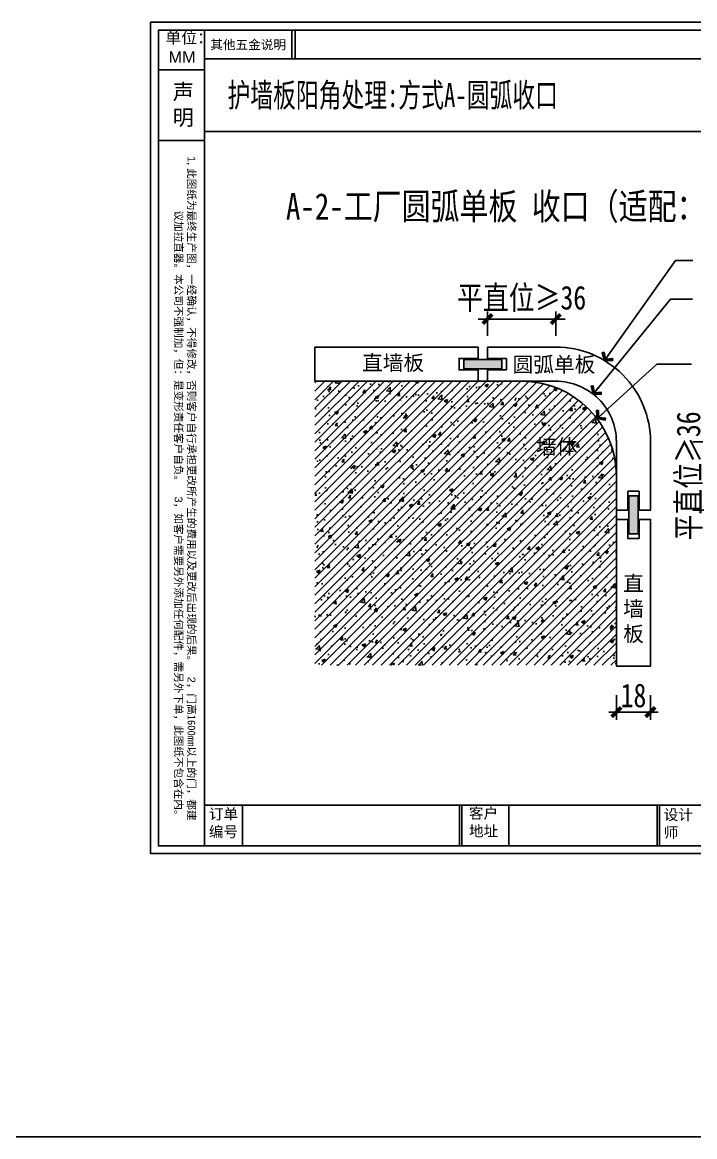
# Model space of a CAD drawing. Header units: millimetres. Extents: x 4862 to 20554, y 7569 to 11262.
# Drawn here: x 7810 to 8165, y 9651 to 10240 of the extents above; entities that cross this region are included whole.
import ezdxf

# ---------------------------------------------------------------- set-up
doc = ezdxf.new("R2010")
doc.units = ezdxf.units.MM
doc.layers.add('0 @ 1', color=7, linetype='Continuous')
doc.styles.get("Standard").update_dxf_attribs({"font": 'arial.ttf'})
doc.styles.add('宋体', font='SimSun.ttf')
doc.styles.add('家具尺寸文字', font='SimSun.ttf', dxfattribs={"width": 0.8})
doc.styles.add('黑石雅黑', font='Microsoft YaHei.ttf')
doc.dimstyles.new('副本 固装比例5', dxfattribs={"dimscale": 5, "dimtxt": 2.5, "dimasz": 1, "dimexe": 0.8, "dimexo": 1.2, "dimgap": 0.5, "dimtad": 1, "dimdec": 0, "dimdsep": 46, "dimtxsty": '家具尺寸文字', "dimblk": 'ARCHTICK', "dimcen": 0, "dimdle": 0.8, "dimclrd": 8, "dimclre": 8, "dimclrt": 2, "dimadec": 1, "dimazin": 2, "dimtfac": 1, "dimtdec": 0, "dimtix": 1, "dimtmove": 2, "dimatfit": 2, "dimfxl": 0, "dimtolj": 1, "dimtzin": 0, "dimarcsym": 0})
doc.dimstyles.new('深化(A1)1：1', dxfattribs={"dimtxt": 3, "dimasz": 1, "dimexe": 1.5, "dimexo": 1, "dimgap": 1, "dimtad": 1, "dimdec": 0, "dimrnd": 5, "dimdsep": 46, "dimtxsty": '黑石雅黑', "dimblk": 'ARCHTICK', "dimcen": 1, "dimclrd": 44, "dimclre": 44, "dimclrt": 50, "dimadec": 0, "dimazin": 2, "dimtfac": 1, "dimtdec": 0, "dimtix": 1, "dimtmove": 2, "dimatfit": 3, "dimldrblk": 'hl_arrow2', "dimfxl": 0, "dimtolj": 1, "dimarcsym": 0})
pattern_1 = [(45, (-77233.9407, 89005.5237), (-2.24506403, 2.24506403), [])]

# ---------------------------------------------------------------- blocks, each defined once
blk = doc.blocks.new('A$C398a0407')
for p, q in [((443.2, 6784), (443.2, 64)), ((1163.2, 6546.9), (1163.2, 6784)), ((1189.6, 6546.9), (1189.6, 6784)), ((443.2, 6546.9), (8134, 6546.9)), ((443.2, 399), (9568, 399)), ((756.5, 399), (756.5, 64)), ((2542.3, 399), (2542.3, 64)), ((2562.3, 399), (2562.3, 64)), ((2948.7, 399), (2948.7, 64)), ((4169.9, 399), (4169.9, 64)), ((4189.9, 399), (4189.9, 64))]:
    blk.add_line(p, q)
at = {"color": 8}
for p, q in [((64, 6457.7), (443.2, 6457.7)), ((64, 5874.2), (443.2, 5874.2))]:
    blk.add_line(p, q, dxfattribs=at)
for points in [[(9632, 0), (0, 0), (0, 6848), (9632, 6848)], [(9568, 64), (64, 64), (64, 6784), (9568, 6784)]]:
    blk.add_lwpolyline(points, close=True)
at = {"color": 8, "insert": (368.9, 272.3), "char_height": 64, "width": 5497.15, "attachment_point": 3, "rotation": 270}
blk.add_mtext('1, {\\fSimSun|b0|i0|c134|p2;此图纸为最终生产图，一经确认，不得修改，否则客户自行承担更改所产生的费用以及更改后出现的后果。  }2{\\fSimSun|b0|i0|c134|p2;，门高1600mm以上的门，都建议加拉直器。本公司不强制加，但：是变形责任客户自负。  }3{\\fSimSun|b0|i0|c134|p2;，如客户需要另外添加任何配件，需另外下单，此图纸不包含在内。}', dxfattribs=at)
at = {"color": 8, "char_height": 88, "attachment_point": 1, "style": '宋体'}
for s, insert in [('订单\\P编号', (479.9, 370.6)), ('客户\\P地址', (2621.8, 377)), ('设计\\P师', (4225.5, 364.6))]:
    blk.add_mtext_dynamic_manual_height_columns(s, width=596.489, gutter_width=12.5, heights=[0], dxfattribs=dict(at, insert=insert))
at = {"layer": '0 @ 1', "color": 8, "attachment_point": 1}
for s, insert, char_height, width in [('\\pi13.703;单位：\\P\\pi40.286;MM', (107.3, 6770.1), 96, 391.163), ('{\\fSimSun|b0|i0|c134|p2;其他五金说明}', (490.9, 6701.9), 76.325, 737.994), ('声明', (182.3, 6340), 127.53, 194.038)]:
    blk.add_mtext(s, dxfattribs=dict(at, insert=insert, char_height=char_height, width=width))
blk = doc.blocks.new('_ArchTick')
at = {"color": 0, "linetype": 'ByBlock', "const_width": 0.4}
blk.add_lwpolyline([(-0.5, -0.5), (0.5, 0.5)], dxfattribs=at)
blk = doc.blocks.new('*D226')
at = {"color": 8, "lineweight": -2, "transparency": 16777216}
for p, q in [((8123.68, 9884.55), (8123.68, 9871.55)), ((8141.68, 9884.55), (8141.68, 9871.55)), ((8119.68, 9875.55), (8145.68, 9875.55))]:
    blk.add_line(p, q, dxfattribs=at)
at = {"layer": 'Defpoints', "color": 0, "transparency": 16777216}
for p in [(8123.68, 9899.84), (8141.68, 9899.84), (8141.68, 9875.55)]:
    blk.add_point(p, dxfattribs=at)
at = {"color": 8, "lineweight": -2, "transparency": 16777216, "xscale": 5, "yscale": 5, "zscale": 5, "rotation": 180}
blk.add_blockref('_ArchTick', (8123.68, 9875.55), dxfattribs=at)
at = {"color": 8, "lineweight": -2, "transparency": 16777216, "xscale": 5, "yscale": 5, "zscale": 5}
blk.add_blockref('_ArchTick', (8141.68, 9875.55), dxfattribs=at)
at = {"color": 2, "transparency": 16777216, "insert": (8132.68, 9884.3), "char_height": 12.5, "width": 11.8436, "attachment_point": 5, "style": '家具尺寸文字'}
blk.add_mtext('\\A1;18', dxfattribs=at)
blk = doc.blocks.new('*D227')
at = {"color": 8, "lineweight": -2, "transparency": 16777216}
for p, q in [((8055.68, 10074.26), (8055.68, 10087.06)), ((8091.68, 10074.26), (8091.68, 10087.06)), ((8055.68, 10083.06), (8050.68, 10083.06)), ((8055.68, 10083.06), (8091.68, 10083.06)), ((8091.68, 10083.06), (8096.68, 10083.06))]:
    blk.add_line(p, q, dxfattribs=at)
at = {"layer": 'Defpoints', "color": 0, "transparency": 16777216}
for p in [(8091.68, 10083.06), (8055.68, 10068.26), (8091.68, 10068.26)]:
    blk.add_point(p, dxfattribs=at)
at = {"color": 8, "lineweight": -2, "transparency": 16777216, "xscale": 5, "yscale": 5, "zscale": 5}
blk.add_blockref('_ArchTick', (8055.68, 10083.06), dxfattribs=at)
at = {"color": 8, "lineweight": -2, "transparency": 16777216, "xscale": 5, "yscale": 5, "zscale": 5, "rotation": 180}
blk.add_blockref('_ArchTick', (8091.68, 10083.06), dxfattribs=at)
at = {"color": 2, "transparency": 16777216, "insert": (8073.68, 10093.7), "char_height": 12.5, "attachment_point": 5, "style": '家具尺寸文字'}
blk.add_mtext('\\A1;平直位≥36', dxfattribs=at)
blk = doc.blocks.new('*D225')
at = {"color": 8, "lineweight": -2, "transparency": 16777216}
for p, q in [((8172.96, 10018.26), (8172.96, 10023.26)), ((8163.96, 10018.26), (8176.96, 10018.26)), ((8172.96, 9982.26), (8172.96, 10018.26)), ((8163.96, 9982.26), (8176.96, 9982.26)), ((8172.96, 9982.26), (8172.96, 9977.26))]:
    blk.add_line(p, q, dxfattribs=at)
at = {"layer": 'Defpoints', "color": 0, "transparency": 16777216}
for p in [(8141.68, 10018.26), (8172.96, 10018.26), (8141.68, 9982.26)]:
    blk.add_point(p, dxfattribs=at)
at = {"color": 8, "lineweight": -2, "transparency": 16777216, "xscale": 5, "yscale": 5, "zscale": 5}
for p, rotation in [((8172.96, 10018.26), 270), ((8172.96, 9982.26), 90)]:
    blk.add_blockref('_ArchTick', p, dxfattribs=dict(at, rotation=rotation))
at = {"color": 2, "transparency": 16777216, "insert": (8162.33, 10000.26), "char_height": 12.5, "attachment_point": 5, "rotation": 90, "style": '家具尺寸文字'}
blk.add_mtext('\\A1;平直位≥36', dxfattribs=at)
blk = doc.blocks.new('hl_arrow2')
at = {"color": 2}
blk.add_line((-0.22, 0), (-1, 0), dxfattribs=at)
blk.add_lwpolyline([(-0.22, 0), (-0.86, -0.69), (-0.65, -0.86), (0, 0), (-0.65, 0.86), (-0.86, 0.69)], close=True, dxfattribs=at)
for points in [[(-0.86, 0.69), (-0.65, 0.86), (-0.22, 0), (0, 0)], [(-0.86, -0.69), (-0.65, -0.86), (-0.22, 0), (0, 0)]]:
    blk.add_solid(points, dxfattribs=at)
blk = doc.blocks.new('A$Caecb7373')
at = {"color": 1}
blk.add_lwpolyline([(0, 821.76), (1155.84, 821.76), (1155.84, 0), (0, 0)], close=True, dxfattribs=at)

msp = doc.modelspace()

# ---------------------------------------------------------------- hatches: boundary and pattern name
h = msp.add_hatch(color=8)
h.dxf.hatch_style = 1
h.paths.add_polyline_path([(8063.179, 10056.762), (8063.179, 10061.762), (8043.179, 10061.762), (8043.179, 10056.762)])
h = msp.add_hatch()
h.set_pattern_fill('ANSI31', color=8)
h.set_pattern_definition(pattern_1)
edge = h.paths.add_edge_path()
edge.add_arc((8073.679, 10000.262), 50, 360, 450)
edge.add_line((8073.679, 10050.262), (7964.6, 10050.262))
edge.add_line((7964.6, 10050.262), (7964.6, 9900.262))
edge.add_line((7964.6, 9900.262), (8123.679, 9900.262))
edge.add_line((8123.679, 9900.262), (8123.679, 10000.262))
h = msp.add_hatch()
h.set_pattern_fill('AR-CONC', color=8, scale=0.1)
h.set_pattern_definition([(50, (-77233.94, 89005.524), (18.2184669, -1.5939086), [1.905, -20.955]), (355, (-77233.94, 89005.524), (-3.524342, 19.1056845), [1.524, -16.7640584]), (100.451445, (-77232.422, 89005.39), (14.6941247, 17.5117752), [1.619001, -17.8090245]), (46.1842, (-77233.94, 89010.604), (27.107904, -4.204233), [2.8575, -31.4325]), (96.635558, (-77231.682, 89010.253), (23.7404134, 24.7426125), [2.428502, -26.713561]), (351.18415, (-77233.94, 89010.604), (23.7404134, 24.7426125), [2.285997, -25.145973]), (21, (-77231.4, 89009.334), (15.1614391, -10.2265198), [1.905, -20.955]), (326, (-77231.4, 89009.334), (6.1802028, 18.4187966), [1.524, -16.764]), (71.451445, (-77230.137, 89008.481), (21.341642, 8.192277), [1.619001, -17.8089938]), (37.5, (-77233.941, 89005.5237), (0.30886033, 8.4555039), [0, -16.5608, 0, -17.018, 0, -16.8275]), (7.5, (-77233.941, 89005.524), (6.68196625, 10.0180575), [0, -9.7028, 0, -16.1798, 0, -6.4135]), (327.5, (-77239.605, 89005.524), (13.5590595, -0.5728744), [0, -6.35, 0, -19.812, 0, -26.289]), (317.5, (-77242.145, 89005.524), (14.8129181, 2.5426491), [0, -8.255, 0, -13.1572, 0, -18.669])])
edge = h.paths.add_edge_path()
edge.add_arc((8073.679, 10000.262), 50, 360, 450)
edge.add_line((8073.679, 10050.262), (7964.6, 10050.262))
edge.add_line((7964.6, 10050.262), (7964.6, 9900.262))
edge.add_line((7964.6, 9900.262), (8123.679, 9900.262))
edge.add_line((8123.679, 9900.262), (8123.679, 10000.262))
h = msp.add_hatch()
h.set_pattern_fill('ANSI31', color=8)
h.set_pattern_definition(pattern_1)
edge = h.paths.add_edge_path()
edge.add_arc((8073.679, 10000.262), 50, 360, 450)
edge.add_line((8073.679, 10050.262), (7964.6, 10050.262))
edge.add_line((7964.6, 10050.262), (7964.6, 9900.262))
edge.add_line((7964.6, 9900.262), (8123.679, 9900.262))
edge.add_line((8123.679, 9900.262), (8123.679, 10000.262))
h = msp.add_hatch()
h.set_pattern_fill('AR-CONC', color=8, scale=0.1)
h.set_pattern_definition([(50, (-77233.94, 89005.524), (18.2184669, -1.5939086), [1.905, -20.955]), (355, (-77233.94, 89005.524), (-3.524342, 19.1056845), [1.524, -16.7640584]), (100.451445, (-77232.422, 89005.39), (14.6941247, 17.5117752), [1.619001, -17.8090245]), (46.1842, (-77233.94, 89010.604), (27.107904, -4.204233), [2.8575, -31.4325]), (96.635558, (-77231.682, 89010.253), (23.7404134, 24.7426125), [2.428502, -26.713561]), (351.18415, (-77233.94, 89010.604), (23.7404134, 24.7426125), [2.285997, -25.145973]), (21, (-77231.4, 89009.334), (15.1614391, -10.2265198), [1.905, -20.955]), (326, (-77231.4, 89009.334), (6.1802028, 18.4187966), [1.524, -16.764]), (71.451445, (-77230.137, 89008.481), (21.341642, 8.192277), [1.619001, -17.8089938]), (37.5, (-77233.941, 89005.5237), (0.30886033, 8.4555039), [0, -16.5608, 0, -17.018, 0, -16.8275]), (7.5, (-77233.941, 89005.524), (6.68196625, 10.0180575), [0, -9.7028, 0, -16.1798, 0, -6.4135]), (327.5, (-77239.605, 89005.524), (13.5590595, -0.5728744), [0, -6.35, 0, -19.812, 0, -26.289]), (317.5, (-77242.145, 89005.524), (14.8129181, 2.5426491), [0, -8.255, 0, -13.1572, 0, -18.669])])
edge = h.paths.add_edge_path()
edge.add_arc((8073.679, 10000.262), 50, 360, 450)
edge.add_line((8073.679, 10050.262), (7964.6, 10050.262))
edge.add_line((7964.6, 10050.262), (7964.6, 9900.262))
edge.add_line((7964.6, 9900.262), (8123.679, 9900.262))
edge.add_line((8123.679, 9900.262), (8123.679, 10000.262))
h = msp.add_hatch(color=8)
h.dxf.hatch_style = 1
h.paths.add_polyline_path([(8130.179, 9969.762), (8135.179, 9969.762), (8135.179, 9989.762), (8130.179, 9989.762)])

# ---------------------------------------------------------------- linework, layer by layer
for p, q in [((8055.679, 10062.262), (8055.679, 10068.262)), ((8065.679, 10062.262), (8055.679, 10062.262)), ((8065.679, 10056.262), (8065.679, 10062.262)), ((8055.679, 10050.262), (8055.679, 10056.262)), ((8055.679, 10056.262), (8065.679, 10056.262)), ((8129.679, 9982.262), (8129.679, 9992.262)), ((8129.679, 9992.262), (8135.679, 9992.262)), ((8129.679, 9982.262), (8129.679, 9992.262)), ((8129.679, 9992.262), (8135.679, 9992.262)), ((8135.679, 9992.262), (8135.679, 9982.262)), ((8135.679, 9992.262), (8135.679, 9982.262)), ((8123.679, 9982.262), (8129.679, 9982.262)), ((8123.679, 9982.262), (8129.679, 9982.262)), ((8135.679, 9982.262), (8141.679, 9982.262)), ((8135.679, 9982.262), (8141.679, 9982.262)), ((4862.317, 9651.376), (20477.138, 9651.376))]:
    msp.add_line(p, q)
at = {"color": 8}
for p, q in [((7973.679, 10050.262), (8073.679, 10050.262)), ((8123.679, 10000.262), (8123.679, 9900.262))]:
    msp.add_line(p, q, dxfattribs=at)
for points in [[(7906.253, 10182.036), (8399.185, 10182.036), (8399.185, 10220.463), (7906.253, 10220.463)], [(8043.179, 10056.762), (8063.179, 10056.762), (8063.179, 10061.762), (8043.179, 10061.762)], [(8130.179, 9969.762), (8130.179, 9989.762), (8135.179, 9989.762), (8135.179, 9969.762)]]:
    msp.add_lwpolyline(points, close=True)
for points in [[(8050.679, 10062.262), (8050.679, 10068.262), (7964.6, 10068.262), (7964.6, 10050.262), (8050.679, 10050.262), (8050.679, 10056.262)], [(8055.679, 10068.262), (8091.679, 10068.262), (8055.679, 10068.262), (8055.679, 10062.262)], [(8050.679, 10062.262), (8040.679, 10062.262), (8040.679, 10056.262), (8050.679, 10056.262)], [(8055.679, 10056.262), (8055.679, 10050.262), (8091.679, 10050.262), (8055.679, 10050.262)], [(8129.679, 9982.262), (8123.679, 9982.262), (8123.679, 10018.262), (8123.679, 9982.262)], [(8141.679, 9982.262), (8141.679, 10018.262), (8141.679, 9982.262), (8135.679, 9982.262)], [(8135.679, 9977.262), (8141.679, 9977.262), (8141.679, 9899.843), (8123.679, 9899.843), (8123.679, 9977.262), (8129.679, 9977.262)], [(8135.679, 9977.262), (8135.679, 9967.262), (8129.679, 9967.262), (8129.679, 9977.262)]]:
    msp.add_lwpolyline(points)
for points in [[(8141.679, 10018.262), (8141.679, 10018.262, 0.4142136), (8091.679, 10068.262), (8091.679, 10068.262), (8055.679, 10068.262), (8055.679, 10062.262)], [(8055.679, 10068.262), (8091.679, 10068.262, -0.4142136), (8141.679, 10018.262), (8141.679, 9982.262)], [(8055.679, 10056.262), (8055.679, 10050.262), (8091.679, 10050.262, -0.4142136), (8123.679, 10018.262)], [(8055.679, 10050.262), (8091.679, 10050.262, -0.4142136), (8123.679, 10018.262), (8123.679, 9982.262)]]:
    msp.add_lwpolyline(points, format="xyb")
msp.add_arc((8073.679, 10000.262), 50, 0, 90, dxfattribs=at)

# ---------------------------------------------------------------- block references
at = {"xscale": 0.06409397039984752, "yscale": 0.06409397039984752, "zscale": 0.06409397039984752}
msp.add_blockref('A$C398a0407', (7877.845, 9800.845), dxfattribs=at)
at = {"color": 1, "xscale": 0.5341164199987213, "yscale": 0.5341164199987213, "zscale": 0.5341164199987213}
msp.add_blockref('A$Caecb7373', (7877.845, 9800.845), dxfattribs=at)

# ---------------------------------------------------------------- texts
at = {"color": 50, "style": '家具尺寸文字', "width": 0.8}
msp.add_text('A-2-工厂圆弧单板 收口（适配：免漆板）', height=14, dxfattribs=at).set_placement((7949.277, 10135.572))
at = {"style": '黑石雅黑'}
for s, p in [('直墙板 ', (7989.452, 10055.986)), ('圆弧单板', (8068.908, 10055.087))]:
    msp.add_text(s, height=8, dxfattribs=at).set_placement(p)
at = {"color": 3, "style": '黑石雅黑'}
msp.add_text('墙体', height=8, dxfattribs=at).set_placement((8081.247, 10011.721))
at = {"color": 1, "insert": (7918.407, 10207.62), "char_height": 12.6, "width": 3485.38676, "attachment_point": 1, "style": '家具尺寸文字'}
msp.add_mtext('{\\W0.7;\\C4;护墙板阳角处理:方式A-圆弧收口}', dxfattribs=at)
at = {"insert": (8127.237, 9947.5), "char_height": 8, "width": 10.5634, "attachment_point": 1, "style": '黑石雅黑'}
msp.add_mtext('直墙板', dxfattribs=at)

# ---------------------------------------------------------------- dimensions: what is measured, and where the dimension line sits
for base, p1, p2, text, picture, middle in [((8091.679, 10083.06), (8055.679, 10068.262), (8091.679, 10068.262), '平直位≥<>', '*D227', (8073.679, 10093.696)), ((8141.679, 9875.55), (8123.679, 9899.843), (8141.679, 9899.843), '18', '*D226', (8132.679, 9884.3))]:
    dim = msp.add_linear_dim(base=base, p1=p1, p2=p2, text=text, dimstyle='副本 固装比例5')
    dim.commit()
    dim.dimension.update_dxf_attribs({"geometry": picture, "text_midpoint": middle})
dim = msp.add_linear_dim(base=(8172.962, 10018.262), p1=(8141.679, 9982.262), p2=(8141.679, 10018.262), angle=90, text='平直位≥<>', dimstyle='副本 固装比例5')
dim.commit()
dim.dimension.update_dxf_attribs({"geometry": '*D225', "text_midpoint": (8162.327, 10000.262)})

# ---------------------------------------------------------------- leaders
at = {"ltscale": 500}
for points, override in [([(8117.429, 10061.122), (8154.824, 10113.978), (8163.957, 10113.978)], {"dimasz": 4, "dimtad": 0}), ([(8111.36, 10043.495), (8152.162, 10093.49), (8163.851, 10093.49)], {"dimasz": 4, "dimtad": 0}), ([(8113.511, 10030.485), (8144.989, 10059.177), (8163.256, 10059.177)], {"dimasz": 4, "dimgap": 1, "dimtad": 0})]:
    msp.add_leader(points, dimstyle='深化(A1)1：1', override=override, dxfattribs=at)

doc.saveas('drawing.dxf')
